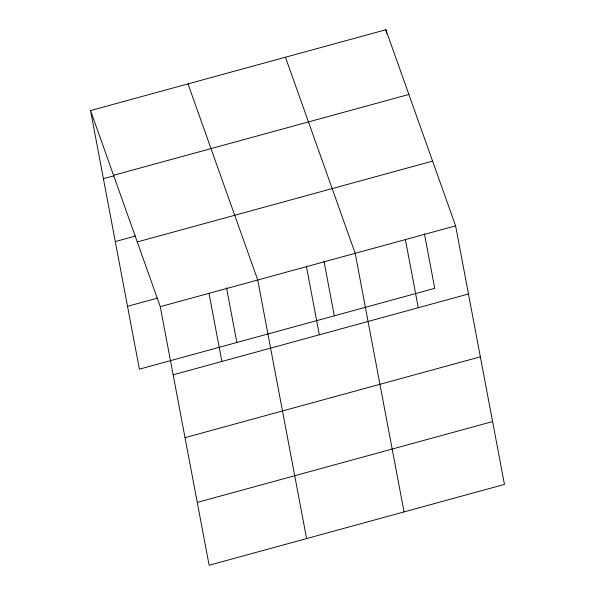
<?xml version="1.0" encoding="UTF-8"?>
<svg xmlns="http://www.w3.org/2000/svg" width="595" height="595" viewBox="0 0 595 595"><rect width="100%" height="100%" fill="white"/><g stroke="black" fill="none" stroke-linecap="round" stroke-linejoin="round"><path stroke-width="0.89" d="M90.537 110.573L385.865 29.75L455.606 225.84L504.463 484.427L209.135 565.25L160.271 306.663L90.537 110.573L139.394 369.16L434.729 288.337L424.399 233.686M113.548 175.28L408.877 94.456M103.411 178.716L114.047 175.808M115.289 241.563L135.667 235.984M137.259 241.949L432.587 161.126M127.523 306.313L157.645 298.073M160.271 306.663L455.606 225.84M173.152 374.805L468.481 293.982M185.023 437.652L480.351 356.829M197.257 502.403L492.586 421.58M285.451 57.232L355.193 253.314L404.05 511.908M187.998 83.902L257.732 279.992L306.596 538.579M385.865 29.75L386.549 33.387M405.396 239.577L418.27 307.719M323.985 261.168L334.316 315.819M306.462 266.657L319.337 334.792M226.531 287.839L236.855 342.489M209.001 293.328L221.875 361.47"/></g></svg>
